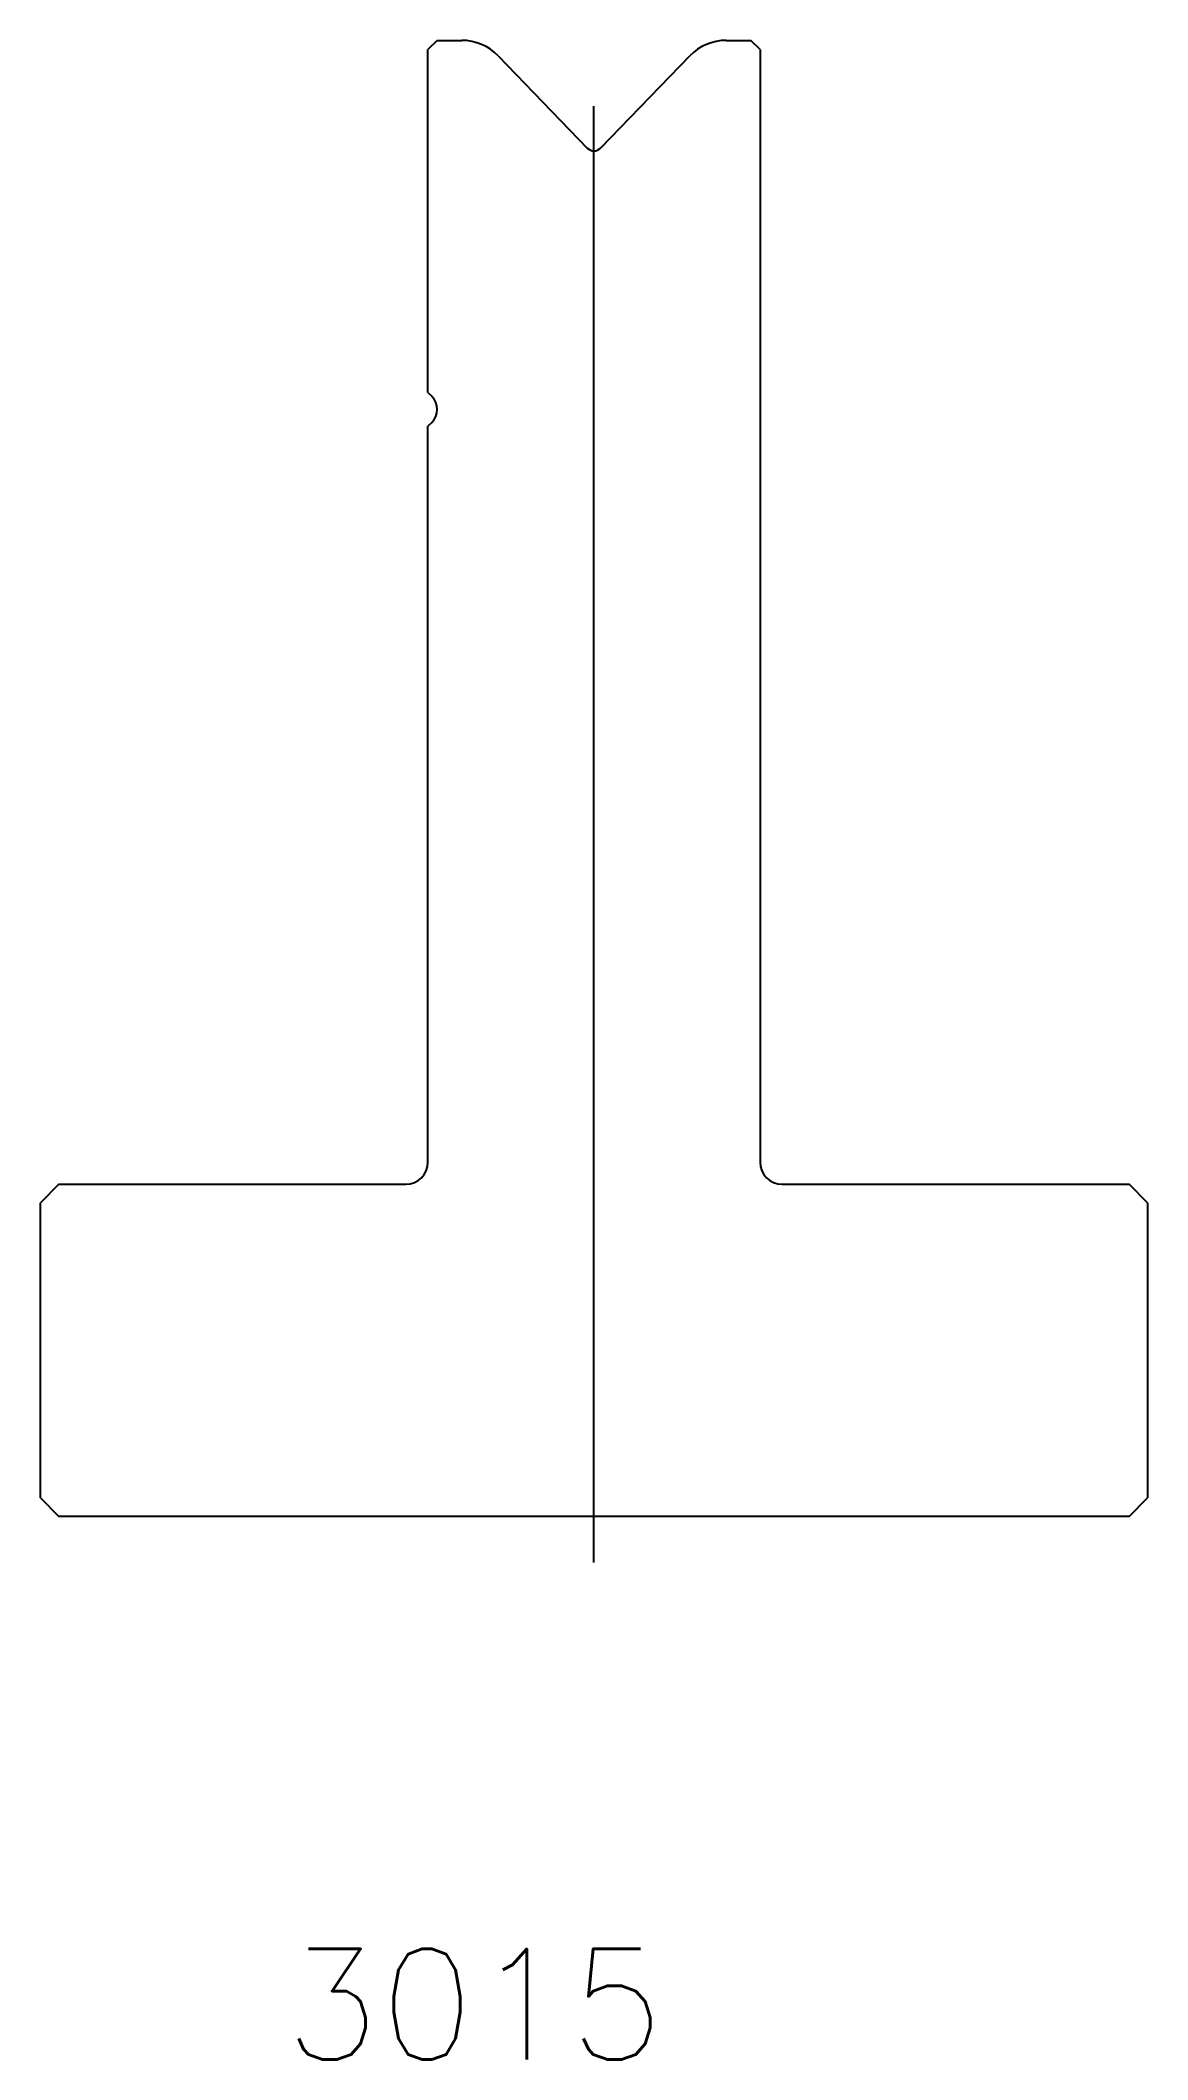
# Model space of a CAD drawing. Header units: millimetres. Extents: x -29 to 31, y -78 to 32.
import ezdxf
from ezdxf.enums import TextEntityAlignment as Align
from ezdxf.lldxf.tags import DXFTag

# ---------------------------------------------------------------- set-up
doc = ezdxf.new("R2010")
doc.units = ezdxf.units.MM
doc.layers.add('Default', color=7, linetype='Continuous')
doc.layers.add('DV57_PREDEFINITO', color=7, linetype='Continuous')
doc.styles.add('SEACAD_txt_shx', font='txt.shx')
tags = doc.linetypes.add('CENTER2', pattern=[28.575, 19.05, -3.175, 3.175, -3.175]).pattern_tags.tags
tags[10:11] = [DXFTag(74, 4), DXFTag(75, 0), DXFTag(340, '0'), DXFTag(46, 0.0), DXFTag(50, 0.0), DXFTag(44, 0.0), DXFTag(45, 0.0)]
tags[8:9] = [DXFTag(74, 4), DXFTag(75, 0), DXFTag(340, '0'), DXFTag(46, 0.0), DXFTag(50, 0.0), DXFTag(44, 0.0), DXFTag(45, 0.0)]
tags[6:7] = [DXFTag(74, 4), DXFTag(75, 0), DXFTag(340, '0'), DXFTag(46, 0.0), DXFTag(50, 0.0), DXFTag(44, 0.0), DXFTag(45, 0.0)]
tags[4:5] = [DXFTag(74, 4), DXFTag(75, 0), DXFTag(340, '0'), DXFTag(46, 0.0), DXFTag(50, 0.0), DXFTag(44, 0.0), DXFTag(45, 0.0)]

msp = doc.modelspace()

# ---------------------------------------------------------------- linework, layer by layer
at = {"layer": 'DV57_PREDEFINITO', "color": 7, "linetype": 'Continuous'}
for p, q in [((-7.93, 31.7), (-8.43, 31.2)), ((-8.43, 12.61), (-8.43, 31.2)), ((-7.93, 31.7), (-6.59, 31.7)), ((-4.62, 30.86), (0.21, 25.86)), ((0.93, 25.86), (5.76, 30.86)), ((7.74, 31.7), (9.07, 31.7)), ((9.57, 31.2), (9.07, 31.7)), ((9.57, 31.2), (9.57, -29.1)), ((-8.43, 12.61), (-8.22, 12.41)), ((-8.22, 10.99), (-8.43, 10.79)), ((-8.43, -29.1), (-8.43, 10.79)), ((-28.43, -30.3), (-29.43, -31.3)), ((-28.43, -30.3), (-9.63, -30.3)), ((10.77, -30.3), (29.57, -30.3)), ((30.57, -31.3), (29.57, -30.3)), ((-29.43, -47.3), (-29.43, -31.3)), ((30.57, -31.3), (30.57, -47.3)), ((-29.43, -47.3), (-28.43, -48.3)), ((29.57, -48.3), (30.57, -47.3)), ((29.57, -48.3), (-28.43, -48.3))]:
    msp.add_line(p, q, dxfattribs=at)
at = {"layer": 'DV57_PREDEFINITO', "color": 7, "linetype": 'CENTER2'}
msp.add_line((0.57, -50.8), (0.57, 28.13), dxfattribs=at)
at = {"layer": 'DV57_PREDEFINITO', "color": 7, "linetype": 'Continuous'}
for centre, radius, start, end in [((-6.59, 28.95), 2.75, 44, 90), ((7.74, 28.95), 2.75, 90, 136), ((0.57, 26.21), 0.5, 224, 316), ((-8.93, 11.7), 1, 315, 45), ((-9.63, -29.1), 1.2, 270, 0), ((10.77, -29.1), 1.2, 180, 270)]:
    msp.add_arc(centre, radius, start, end, dxfattribs=at)

# ---------------------------------------------------------------- texts
at = {"layer": 'Default', "color": 7, "linetype": 'Continuous', "style": 'SEACAD_txt_shx'}
msp.add_text('3015', height=6, dxfattribs=at).set_placement((-16.19, -71.74), align=Align.TOP_LEFT)

doc.saveas('drawing.dxf')
